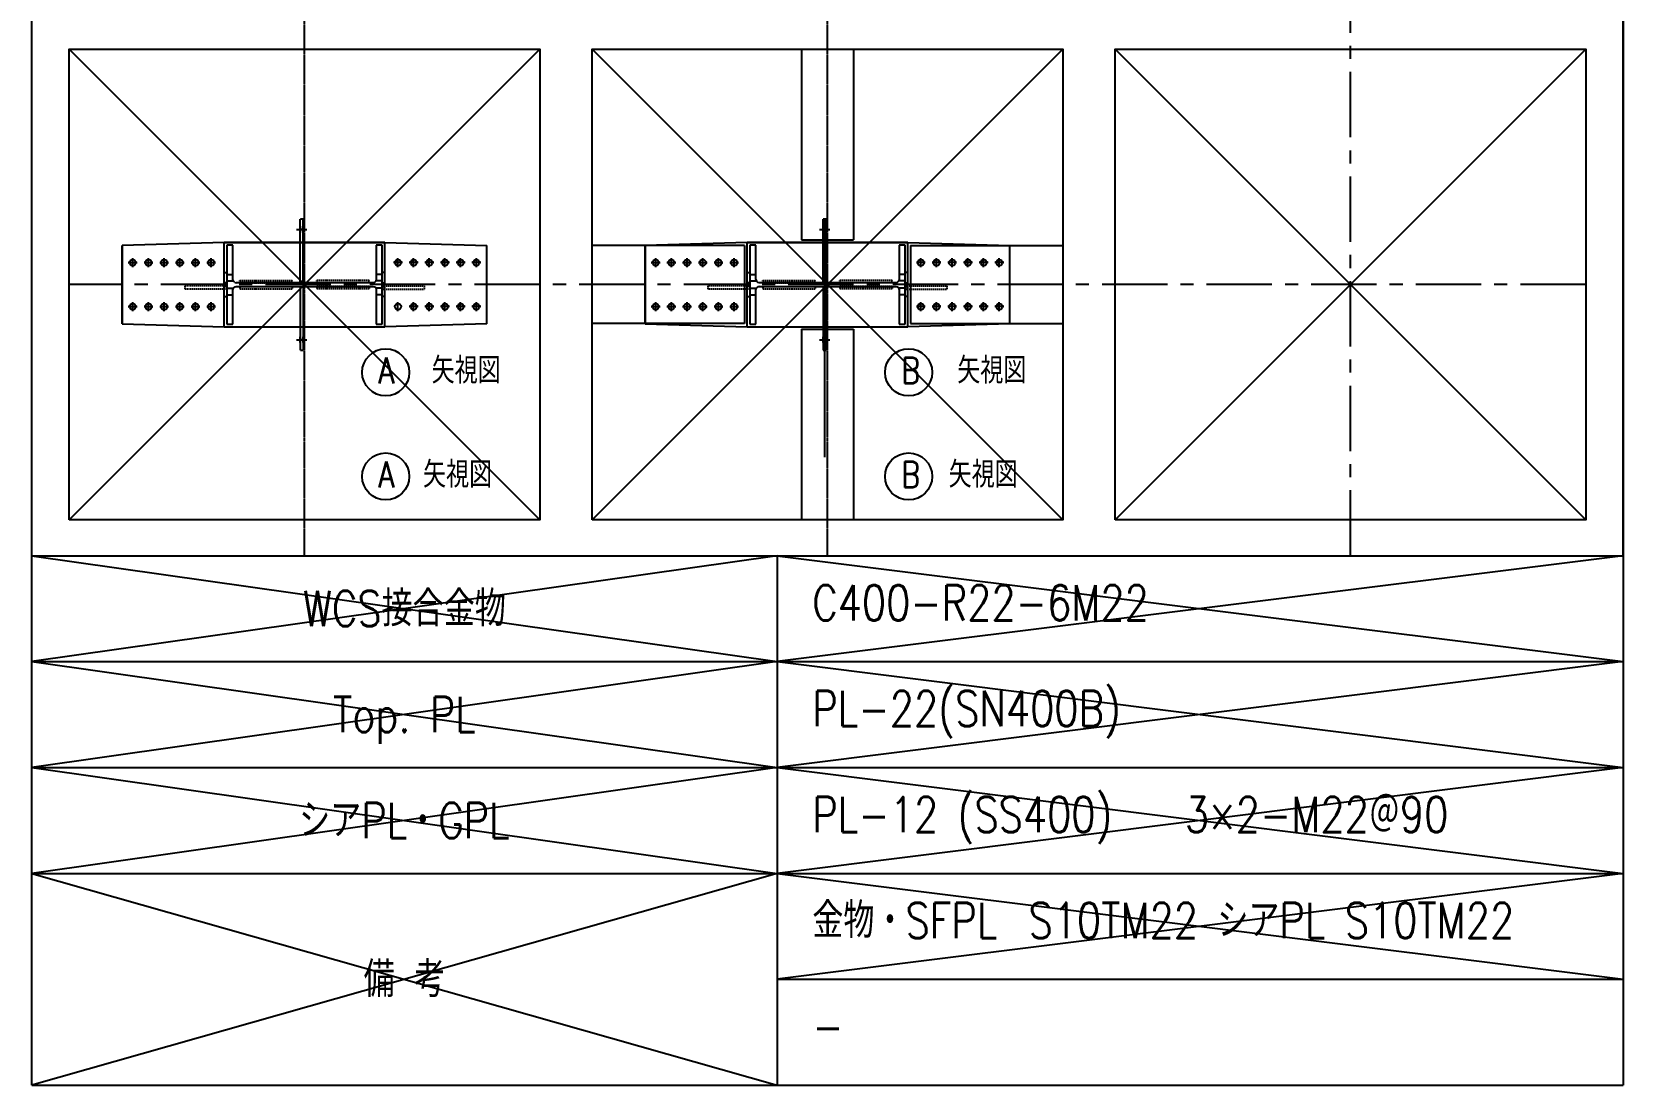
# Model space of a CAD drawing. Extents: x -668440 to 1010955, y -1678500 to 210463.
# Drawn here: x -658440 to -597578, y -944029 to -903745 of the extents above; entities that cross this region are included whole.
import ezdxf
from ezdxf.enums import TextEntityAlignment as Align

# ---------------------------------------------------------------- set-up
doc = ezdxf.new("R2010")
doc.units = 0
doc.header["$MEASUREMENT"] = 0
for name, pattern in [('CENTER', [2, 1.25, -0.25, 0.25, -0.25]), ('DASHED', [0.75, 0.5, -0.25]), ('HASEN_S', [2, 1.5, -0.5])]:
    doc.linetypes.add(name, pattern=pattern)
doc.layers.get('0').update_dxf_attribs({"color": 3, "linetype": 'CONTINUOUS'})
doc.layers.add('00_ADDL', color=253, linetype='CONTINUOUS', plot=False)
for name, color, linetype in [('00_詳細', 7, 'CONTINUOUS'), ('100', 5, 'CENTER'), ('_1-1_L-CL', 3, 'CONTINUOUS'), ('_1-3_L-CS', 1, 'CONTINUOUS'), ('_1-B_TXT1', 3, 'CONTINUOUS'), ('_1-C_INP1', 3, 'CONTINUOUS'), ('_4-7_CS-H', 4, 'HASEN_S'), ('BEAM_H-434x299x10x15x13', 7, 'CONTINUOUS'), ('BOLT', 4, 'CONTINUOUS'), ('COL_H-594x302x14x23x13', 7, 'CONTINUOUS'), ('ctp400-40-60-60-0-0-M22', 7, 'CONTINUOUS'), ('cwr_d', 7, 'CONTINUOUS'), ('SH400-12-3-3-M22@90(0.0)', 7, 'CONTINUOUS'), ('SP400-40-60-60-0-0-M22-200-K6-614-322-0-168-TYPE2', 7, 'CONTINUOUS'), ('修正2022年4月20日', 2, 'CONTINUOUS')]:
    doc.layers.add(name, color=color, linetype=linetype)
doc.styles.add('DRACAD', font='txt', dxfattribs={"width": 0.85, "bigfont": 'extfont2'})
doc.styles.add('S000', font='simplex.shx', dxfattribs={"width": 0.7, "bigfont": 'extfont2.shx'})
doc.styles.add('S020', font='simplex.shx', dxfattribs={"width": 0.8, "height": 100, "bigfont": 'extfont2.shx'})

# ---------------------------------------------------------------- blocks, each defined once
blk = doc.blocks.new('剛接合部C1Y')
for p, q in [((-232913.84825, -399027.59222), (-232913.84825, -392142.59222)), ((-232567.77238, -396115.92555), (-232567.77238, -395815.92555)), ((-231173.77238, -396115.92555), (-231173.77238, -395815.92555)), ((-230567.77238, -396115.92555), (-230567.77238, -395815.92555)), ((-229173.77238, -396115.92555), (-229173.77238, -395815.92555)), ((-232176.77238, -395919.92555), (-232167.77238, -395919.92555)), ((-232167.77238, -395958.92555), (-232176.77238, -395958.92555)), ((-232167.77238, -395926.92555), (-232144.77238, -395926.92555)), ((-232167.77238, -395951.92555), (-232143.05809, -395951.92555)), ((-231573.77238, -395951.92555), (-231598.48666, -395951.92555)), ((-231573.77238, -395926.92555), (-231596.77238, -395926.92555)), ((-231564.77238, -395919.92555), (-231573.77238, -395919.92555)), ((-231573.77238, -395958.92555), (-231564.77238, -395958.92555)), ((-230176.77238, -395919.92555), (-230167.77238, -395919.92555)), ((-230167.77238, -395958.92555), (-230176.77238, -395958.92555)), ((-230167.77238, -395926.92555), (-230144.77238, -395926.92555)), ((-230167.77238, -395951.92555), (-230143.05809, -395951.92555)), ((-229573.77238, -395951.92555), (-229598.48666, -395951.92555)), ((-229573.77238, -395926.92555), (-229596.77238, -395926.92555)), ((-229564.77238, -395919.92555), (-229573.77238, -395919.92555)), ((-229573.77238, -395958.92555), (-229564.77238, -395958.92555)), ((-232167.77238, -395972.92555), (-232176.77238, -395972.92555)), ((-232176.77238, -396011.92555), (-232167.77238, -396011.92555)), ((-232167.77238, -395979.92555), (-232143.05809, -395979.92555)), ((-232167.77238, -396004.92555), (-232144.77238, -396004.92555)), ((-231573.77238, -395979.92555), (-231598.48666, -395979.92555)), ((-231573.77238, -396004.92555), (-231596.77238, -396004.92555)), ((-231573.77238, -395972.92555), (-231564.77238, -395972.92555)), ((-231564.77238, -396011.92555), (-231573.77238, -396011.92555)), ((-230167.77238, -395972.92555), (-230176.77238, -395972.92555)), ((-230176.77238, -396011.92555), (-230167.77238, -396011.92555)), ((-230167.77238, -395979.92555), (-230143.05809, -395979.92555)), ((-230167.77238, -396004.92555), (-230144.77238, -396004.92555)), ((-229573.77238, -395979.92555), (-229598.48666, -395979.92555)), ((-229573.77238, -396004.92555), (-229596.77238, -396004.92555)), ((-229573.77238, -395972.92555), (-229564.77238, -395972.92555)), ((-229564.77238, -396011.92555), (-229573.77238, -396011.92555))]:
    blk.add_line(p, q)
at = {"ltscale": 10}
for centre in [(-231560.48079, -396301.47335), (-229560.48079, -396301.47335)]:
    blk.add_circle(centre, 90, dxfattribs=at)
at = {"layer": '00_ADDL'}
for p, q in [((-226827.6965, -397002.59222), (-226827.6965, -392142.59222)), ((-232770.77238, -395065.92555), (-230970.77238, -396865.92555)), ((-230970.77238, -395065.92555), (-232770.77238, -396865.92555)), ((-230770.77238, -395065.92555), (-228970.77238, -396865.92555)), ((-228970.77238, -395065.92555), (-230770.77238, -396865.92555)), ((-228770.77238, -395065.92555), (-226970.77238, -396865.92555)), ((-226970.77238, -395065.92555), (-228770.77238, -396865.92555)), ((-232913.84825, -397002.59222), (-230063.84825, -397407.59222)), ((-230063.84825, -397002.59222), (-232913.84825, -397407.59222)), ((-230063.84825, -397002.59222), (-226827.6965, -397407.59222)), ((-226827.6965, -397002.59222), (-230063.84825, -397407.59222)), ((-232913.84825, -397407.59222), (-230063.84825, -397812.59222)), ((-230063.84825, -397407.59222), (-232913.84825, -397812.59222)), ((-230063.84825, -397407.59222), (-226827.6965, -397812.59222)), ((-226827.6965, -397407.59222), (-230063.84825, -397812.59222)), ((-232913.84825, -397812.59222), (-230063.84825, -398217.59222)), ((-230063.84825, -397812.59222), (-232913.84825, -398217.59222)), ((-230063.84825, -397812.59222), (-226827.6965, -398217.59222)), ((-226827.6965, -397812.59222), (-230063.84825, -398217.59222)), ((-232913.84825, -398217.59222), (-230063.84825, -399027.59222)), ((-230063.84825, -398217.59222), (-232913.84825, -399027.59222)), ((-230063.84825, -398217.59222), (-226827.6965, -398622.59222)), ((-226827.6965, -398217.59222), (-230063.84825, -398622.59222))]:
    blk.add_line(p, q, dxfattribs=at)
at = {"layer": '00_ADDL', "transparency": 33554661}
for p, q in [((-229881.77238, -395714.92555), (-229881.77238, -396625.85371)), ((-231875.77238, -395754.92555), (-231887.77238, -395754.92555)), ((-229875.77238, -395754.92555), (-229887.77238, -395754.92555)), ((-231875.77238, -396176.92555), (-231887.77238, -396176.92555)), ((-229875.77238, -396176.92555), (-229887.77238, -396176.92555))]:
    blk.add_line(p, q, dxfattribs=at)
at = {"layer": '00_ADDL'}
for points in [[(-232770.77238, -396865.92555), (-232770.77238, -395065.92555), (-230970.77238, -395065.92555), (-230970.77238, -396865.92555)], [(-230770.77238, -396865.92555), (-230770.77238, -395065.92555), (-228970.77238, -395065.92555), (-228970.77238, -396865.92555)], [(-228770.77238, -396865.92555), (-228770.77238, -395065.92555), (-226970.77238, -395065.92555), (-226970.77238, -396865.92555)]]:
    blk.add_lwpolyline(points, close=True, dxfattribs=at)
at = {"layer": '00_詳細'}
for p, q in [((-229970.27238, -395065.92555), (-229970.27238, -395794.92555)), ((-229771.27238, -395065.92555), (-229771.27238, -395794.92555)), ((-229970.27238, -395794.92555), (-229771.27238, -395794.92555)), ((-229970.27238, -396136.92555), (-229970.27238, -396865.92555)), ((-229970.27238, -396136.92555), (-229771.27238, -396136.92555)), ((-229771.27238, -396136.92555), (-229771.27238, -396865.92555))]:
    blk.add_line(p, q, dxfattribs=at)
at = {"layer": '100'}
for p, q in [((-231870.77238, -397002.59222), (-231870.77238, -393132.59222)), ((-229870.77238, -397002.59222), (-229870.77238, -393132.59222))]:
    blk.add_line(p, q, dxfattribs=at)
at = {"layer": '100', "linetype": 'CENTER', "ltscale": 200}
for p, q in [((-227870.77238, -397002.59222), (-227870.77238, -393132.59222)), ((-226970.77238, -395965.92555), (-232770.77238, -395965.92555))]:
    blk.add_line(p, q, dxfattribs=at)
at = {"layer": '_1-1_L-CL'}
for p, q in [((-226827.6965, -392142.59222), (-226827.6965, -399027.59222)), ((-230063.84825, -397002.59222), (-230063.84825, -399027.59222)), ((-232913.84825, -397407.59222), (-226827.6965, -397407.59222)), ((-232913.84825, -397812.59222), (-226827.6965, -397812.59222)), ((-232913.84825, -398217.59222), (-226827.6965, -398217.59222)), ((-230063.84825, -398622.59222), (-226827.6965, -398622.59222)), ((-232913.84825, -399027.59222), (-226827.6965, -399027.59222))]:
    blk.add_line(p, q, dxfattribs=at)
at = {"layer": '_1-3_L-CS', "ltscale": 10}
for centre in [(-231560.48079, -396699.57109), (-229560.48079, -396699.57109)]:
    blk.add_circle(centre, 90, dxfattribs=at)
at = {"layer": '_4-7_CS-H', "ltscale": 0.5}
for p, q in [((-231887.77238, -395958.92555), (-231887.77238, -395714.92555)), ((-231887.77238, -395714.92555), (-231875.77238, -395714.92555)), ((-231875.77238, -395958.92555), (-231875.77238, -395714.92555)), ((-229887.77238, -395958.92555), (-229887.77238, -395714.92555)), ((-229887.77238, -395714.92555), (-229875.77238, -395714.92555)), ((-229875.77238, -395958.92555), (-229875.77238, -395714.92555)), ((-231887.77238, -395972.92555), (-231887.77238, -396216.92555)), ((-231875.77238, -395972.92555), (-231875.77238, -396216.92555)), ((-229887.77238, -395972.92555), (-229887.77238, -396216.92555)), ((-229875.77238, -395972.92555), (-229875.77238, -396216.92555)), ((-231887.77238, -396216.92555), (-231875.77238, -396216.92555)), ((-229887.77238, -396216.92555), (-229875.77238, -396216.92555))]:
    blk.add_line(p, q, dxfattribs=at)
at = {"layer": '_4-7_CS-H', "ltscale": 0.5, "extrusion": (1, -2e-15, 0)}
for centre in [(-395754.92555, 0, -231887.77238), (-395754.92555, 0, -231875.77238), (-395754.92555, 0, -229887.77238), (-395754.92555, 0, -229875.77238)]:
    blk.add_circle(centre, 12, dxfattribs=at)
at = {"layer": '_4-7_CS-H', "ltscale": 0.5, "extrusion": (1, 2e-15, 0)}
for centre in [(-396176.92555, 0, -231887.77238), (-396176.92555, 0, -231875.77238), (-396176.92555, 0, -229887.77238), (-396176.92555, 0, -229875.77238)]:
    blk.add_circle(centre, 12, dxfattribs=at)
at = {"layer": 'BEAM_H-434x299x10x15x13'}
for p, q in [((-230187.77238, -395816.92555), (-230770.77238, -395816.92555)), ((-230187.77238, -395816.92555), (-230187.77238, -396114.92555)), ((-229553.77238, -395816.92555), (-228970.77238, -395816.92555)), ((-229553.77238, -395816.92555), (-229553.77238, -396114.92555)), ((-230187.77238, -396114.92555), (-230770.77238, -396114.92555)), ((-229553.77238, -396114.92555), (-228970.77238, -396114.92555))]:
    blk.add_line(p, q, dxfattribs=at)
at = {"layer": 'BOLT'}
for p, q in [((-231901.77238, -395754.92555, -40), (-231861.77238, -395754.92555, -40)), ((-229901.77238, -395754.92555, -40), (-229861.77238, -395754.92555, -40)), ((-232544.77238, -395881.92555), (-232510.77238, -395881.92555)), ((-232527.77238, -395898.92555), (-232527.77238, -395864.92555)), ((-232484.77238, -395881.92555), (-232450.77238, -395881.92555)), ((-232467.77238, -395898.92555), (-232467.77238, -395864.92555)), ((-232424.77238, -395881.92555), (-232390.77238, -395881.92555)), ((-232407.77238, -395898.92555), (-232407.77238, -395864.92555)), ((-232364.77238, -395881.92555), (-232330.77238, -395881.92555)), ((-232347.77238, -395898.92555), (-232347.77238, -395864.92555)), ((-232304.77238, -395881.92555), (-232270.77238, -395881.92555)), ((-232287.77238, -395898.92555), (-232287.77238, -395864.92555)), ((-232244.77238, -395881.92555), (-232210.77238, -395881.92555)), ((-232227.77238, -395898.92555), (-232227.77238, -395864.92555)), ((-231496.77238, -395881.92555), (-231530.77238, -395881.92555)), ((-231513.77238, -395898.92555), (-231513.77238, -395864.92555)), ((-231436.77238, -395881.92555), (-231470.77238, -395881.92555)), ((-231453.77238, -395898.92555), (-231453.77238, -395864.92555)), ((-231376.77238, -395881.92555), (-231410.77238, -395881.92555)), ((-231393.77238, -395898.92555), (-231393.77238, -395864.92555)), ((-231316.77238, -395881.92555), (-231350.77238, -395881.92555)), ((-231333.77238, -395898.92555), (-231333.77238, -395864.92555)), ((-231256.77238, -395881.92555), (-231290.77238, -395881.92555)), ((-231273.77238, -395898.92555), (-231273.77238, -395864.92555)), ((-231196.77238, -395881.92555), (-231230.77238, -395881.92555)), ((-231213.77238, -395898.92555), (-231213.77238, -395864.92555)), ((-230544.77238, -395881.92555), (-230510.77238, -395881.92555)), ((-230527.77238, -395898.92555), (-230527.77238, -395864.92555)), ((-230484.77238, -395881.92555), (-230450.77238, -395881.92555)), ((-230467.77238, -395898.92555), (-230467.77238, -395864.92555)), ((-230424.77238, -395881.92555), (-230390.77238, -395881.92555)), ((-230407.77238, -395898.92555), (-230407.77238, -395864.92555)), ((-230364.77238, -395881.92555), (-230330.77238, -395881.92555)), ((-230347.77238, -395898.92555), (-230347.77238, -395864.92555)), ((-230304.77238, -395881.92555), (-230270.77238, -395881.92555)), ((-230287.77238, -395898.92555), (-230287.77238, -395864.92555)), ((-230244.77238, -395881.92555), (-230210.77238, -395881.92555)), ((-230227.77238, -395898.92555), (-230227.77238, -395864.92555)), ((-229496.77238, -395881.92555), (-229530.77238, -395881.92555)), ((-229513.77238, -395898.92555), (-229513.77238, -395864.92555)), ((-229436.77238, -395881.92555), (-229470.77238, -395881.92555)), ((-229453.77238, -395898.92555), (-229453.77238, -395864.92555)), ((-229376.77238, -395881.92555), (-229410.77238, -395881.92555)), ((-229393.77238, -395898.92555), (-229393.77238, -395864.92555)), ((-229316.77238, -395881.92555), (-229350.77238, -395881.92555)), ((-229333.77238, -395898.92555), (-229333.77238, -395864.92555)), ((-229256.77238, -395881.92555), (-229290.77238, -395881.92555)), ((-229273.77238, -395898.92555), (-229273.77238, -395864.92555)), ((-229196.77238, -395881.92555), (-229230.77238, -395881.92555)), ((-229213.77238, -395898.92555), (-229213.77238, -395864.92555)), ((-232544.77238, -396049.92555), (-232510.77238, -396049.92555)), ((-232527.77238, -396066.92555), (-232527.77238, -396032.92555)), ((-232484.77238, -396049.92555), (-232450.77238, -396049.92555)), ((-232467.77238, -396066.92555), (-232467.77238, -396032.92555)), ((-232424.77238, -396049.92555), (-232390.77238, -396049.92555)), ((-232407.77238, -396066.92555), (-232407.77238, -396032.92555)), ((-232364.77238, -396049.92555), (-232330.77238, -396049.92555)), ((-232347.77238, -396066.92555), (-232347.77238, -396032.92555)), ((-232304.77238, -396049.92555), (-232270.77238, -396049.92555)), ((-232287.77238, -396066.92555), (-232287.77238, -396032.92555)), ((-232244.77238, -396049.92555), (-232210.77238, -396049.92555)), ((-232227.77238, -396066.92555), (-232227.77238, -396032.92555)), ((-231513.77238, -396066.92555), (-231513.77238, -396032.92555)), ((-231436.77238, -396049.92555), (-231470.77238, -396049.92555)), ((-231453.77238, -396066.92555), (-231453.77238, -396032.92555)), ((-231376.77238, -396049.92555), (-231410.77238, -396049.92555)), ((-231393.77238, -396066.92555), (-231393.77238, -396032.92555)), ((-231316.77238, -396049.92555), (-231350.77238, -396049.92555)), ((-231333.77238, -396066.92555), (-231333.77238, -396032.92555)), ((-231256.77238, -396049.92555), (-231290.77238, -396049.92555)), ((-231273.77238, -396066.92555), (-231273.77238, -396032.92555)), ((-231196.77238, -396049.92555), (-231230.77238, -396049.92555)), ((-231213.77238, -396066.92555), (-231213.77238, -396032.92555)), ((-230544.77238, -396049.92555), (-230510.77238, -396049.92555)), ((-230527.77238, -396066.92555), (-230527.77238, -396032.92555)), ((-230484.77238, -396049.92555), (-230450.77238, -396049.92555)), ((-230467.77238, -396066.92555), (-230467.77238, -396032.92555)), ((-230424.77238, -396049.92555), (-230390.77238, -396049.92555)), ((-230407.77238, -396066.92555), (-230407.77238, -396032.92555)), ((-230364.77238, -396049.92555), (-230330.77238, -396049.92555)), ((-230347.77238, -396066.92555), (-230347.77238, -396032.92555)), ((-230304.77238, -396049.92555), (-230270.77238, -396049.92555)), ((-230287.77238, -396066.92555), (-230287.77238, -396032.92555)), ((-230244.77238, -396049.92555), (-230210.77238, -396049.92555)), ((-230227.77238, -396066.92555), (-230227.77238, -396032.92555)), ((-229496.77238, -396049.92555), (-229530.77238, -396049.92555)), ((-229513.77238, -396066.92555), (-229513.77238, -396032.92555)), ((-229436.77238, -396049.92555), (-229470.77238, -396049.92555)), ((-229453.77238, -396066.92555), (-229453.77238, -396032.92555)), ((-229376.77238, -396049.92555), (-229410.77238, -396049.92555)), ((-229393.77238, -396066.92555), (-229393.77238, -396032.92555)), ((-229316.77238, -396049.92555), (-229350.77238, -396049.92555)), ((-229333.77238, -396066.92555), (-229333.77238, -396032.92555)), ((-229256.77238, -396049.92555), (-229290.77238, -396049.92555)), ((-229273.77238, -396066.92555), (-229273.77238, -396032.92555)), ((-229196.77238, -396049.92555), (-229230.77238, -396049.92555)), ((-229213.77238, -396066.92555), (-229213.77238, -396032.92555)), ((-231901.77238, -396176.92555, -40), (-231861.77238, -396176.92555, -40)), ((-229901.77238, -396176.92555, -40), (-229861.77238, -396176.92555, -40))]:
    blk.add_line(p, q, dxfattribs=at)
at = {"layer": 'COL_H-594x302x14x23x13'}
for p, q in [((-232144.77238, -395814.92555), (-232167.77238, -395814.92555)), ((-232167.77238, -395814.92555), (-232167.77238, -396116.92555)), ((-232144.77238, -395945.92555), (-232144.77238, -395814.92555)), ((-231573.77238, -395814.92555), (-231596.77238, -395814.92555)), ((-231596.77238, -395814.92555), (-231596.77238, -395945.92555)), ((-231573.77238, -396116.92555), (-231573.77238, -395814.92555)), ((-230144.77238, -395814.92555), (-230167.77238, -395814.92555)), ((-230167.77238, -395814.92555), (-230167.77238, -396116.92555)), ((-230144.77238, -395945.92555), (-230144.77238, -395814.92555)), ((-229573.77238, -395814.92555), (-229596.77238, -395814.92555)), ((-229596.77238, -395814.92555), (-229596.77238, -395945.92555)), ((-229573.77238, -396116.92555), (-229573.77238, -395814.92555)), ((-232142.77238, -395952.92555), (-232144.77238, -395945.92555)), ((-232137.77238, -395957.92555), (-232142.77238, -395952.92555)), ((-232137.77238, -395957.92555), (-232131.77238, -395958.92555)), ((-231609.77238, -395958.92555), (-232131.77238, -395958.92555)), ((-231603.77238, -395957.92555), (-231609.77238, -395958.92555)), ((-231598.77238, -395952.92555), (-231603.77238, -395957.92555)), ((-231596.77238, -395945.92555), (-231598.77238, -395952.92555)), ((-230144.77238, -395945.92555), (-230142.77238, -395952.92555)), ((-230137.77238, -395957.92555), (-230142.77238, -395952.92555)), ((-230131.77238, -395958.92555), (-230137.77238, -395957.92555)), ((-229609.77238, -395958.92555), (-230131.77238, -395958.92555)), ((-229603.77238, -395957.92555), (-229609.77238, -395958.92555)), ((-229598.77238, -395952.92555), (-229603.77238, -395957.92555)), ((-229596.77238, -395945.92555), (-229598.77238, -395952.92555)), ((-232144.77238, -395985.92555), (-232142.77238, -395978.92555)), ((-232144.77238, -396116.92555), (-232144.77238, -395985.92555)), ((-232137.77238, -395973.92555), (-232142.77238, -395978.92555)), ((-232137.77238, -395973.92555), (-232131.77238, -395972.92555)), ((-232131.77238, -395972.92555), (-231609.77238, -395972.92555)), ((-231609.77238, -395972.92555), (-231603.77238, -395973.92555)), ((-231603.77238, -395973.92555), (-231598.77238, -395978.92555)), ((-231598.77238, -395978.92555), (-231596.77238, -395985.92555)), ((-231596.77238, -395985.92555), (-231596.77238, -396116.92555)), ((-230144.77238, -395985.92555), (-230142.77238, -395978.92555)), ((-230144.77238, -396116.92555), (-230144.77238, -395985.92555)), ((-230137.77238, -395973.92555), (-230142.77238, -395978.92555)), ((-230131.77238, -395972.92555), (-230137.77238, -395973.92555)), ((-230131.77238, -395972.92555), (-229609.77238, -395972.92555)), ((-229609.77238, -395972.92555), (-229603.77238, -395973.92555)), ((-229603.77238, -395973.92555), (-229598.77238, -395978.92555)), ((-229598.77238, -395978.92555), (-229596.77238, -395985.92555)), ((-229596.77238, -395985.92555), (-229596.77238, -396116.92555)), ((-232167.77238, -396116.92555), (-232144.77238, -396116.92555)), ((-231596.77238, -396116.92555), (-231573.77238, -396116.92555)), ((-230167.77238, -396116.92555), (-230144.77238, -396116.92555)), ((-229596.77238, -396116.92555), (-229573.77238, -396116.92555))]:
    blk.add_line(p, q, dxfattribs=at)
at = {"layer": 'ctp400-40-60-60-0-0-M22'}
for p, q in [((-232177.77238, -396126.92555), (-232177.77238, -395804.92555)), ((-232177.77238, -395804.92555), (-231563.77238, -395804.92555)), ((-231563.77238, -396126.92555), (-231563.77238, -395804.92555)), ((-230177.77238, -396126.92555), (-230177.77238, -395804.92555)), ((-230177.77238, -395804.92555), (-229563.77238, -395804.92555)), ((-229563.77238, -396126.92555), (-229563.77238, -395804.92555)), ((-232177.77238, -396126.92555), (-231563.77238, -396126.92555)), ((-230177.77238, -396126.92555), (-229563.77238, -396126.92555))]:
    blk.add_line(p, q, dxfattribs=at)
at = {"layer": 'cwr_d', "linetype": 'DASHED', "ltscale": 10}
for p, q in [((-232117.77238, -395949.92555), (-231917.77238, -395949.92555)), ((-232117.77238, -395958.92555), (-232117.77238, -395949.92555)), ((-232117.77238, -395958.92555), (-231917.77238, -395958.92555)), ((-231917.77238, -395958.92555), (-231917.77238, -395949.92555)), ((-231623.77238, -395949.92555), (-231823.77238, -395949.92555)), ((-231823.77238, -395958.92555), (-231823.77238, -395949.92555)), ((-231623.77238, -395958.92555), (-231823.77238, -395958.92555)), ((-231623.77238, -395958.92555), (-231623.77238, -395949.92555)), ((-230117.77238, -395949.92555), (-229917.77238, -395949.92555)), ((-230117.77238, -395958.92555), (-230117.77238, -395949.92555)), ((-230117.77238, -395958.92555), (-229917.77238, -395958.92555)), ((-229917.77238, -395958.92555), (-229917.77238, -395949.92555)), ((-229623.77238, -395949.92555), (-229823.77238, -395949.92555)), ((-229823.77238, -395958.92555), (-229823.77238, -395949.92555)), ((-229623.77238, -395958.92555), (-229823.77238, -395958.92555)), ((-229623.77238, -395958.92555), (-229623.77238, -395949.92555)), ((-232117.77238, -395972.92555), (-231917.77238, -395972.92555)), ((-232117.77238, -395972.92555), (-232117.77238, -395981.92555)), ((-232117.77238, -395981.92555), (-231917.77238, -395981.92555)), ((-231917.77238, -395972.92555), (-231917.77238, -395981.92555)), ((-231623.77238, -395972.92555), (-231823.77238, -395972.92555)), ((-231823.77238, -395972.92555), (-231823.77238, -395981.92555)), ((-231623.77238, -395981.92555), (-231823.77238, -395981.92555)), ((-231623.77238, -395972.92555), (-231623.77238, -395981.92555)), ((-230117.77238, -395972.92555), (-229917.77238, -395972.92555)), ((-230117.77238, -395972.92555), (-230117.77238, -395981.92555)), ((-230117.77238, -395981.92555), (-229917.77238, -395981.92555)), ((-229917.77238, -395972.92555), (-229917.77238, -395981.92555)), ((-229623.77238, -395972.92555), (-229823.77238, -395972.92555)), ((-229823.77238, -395972.92555), (-229823.77238, -395981.92555)), ((-229623.77238, -395981.92555), (-229823.77238, -395981.92555)), ((-229623.77238, -395972.92555), (-229623.77238, -395981.92555))]:
    blk.add_line(p, q, dxfattribs=at)
at = {"layer": 'SH400-12-3-3-M22@90(0.0)', "linetype": 'DASHED', "ltscale": 10}
for p, q in [((-232167.77238, -395970.92555), (-232327.77238, -395970.92555)), ((-232327.77238, -395982.92555), (-232327.77238, -395970.92555)), ((-232167.77238, -395982.92555), (-232327.77238, -395982.92555)), ((-231573.77238, -395970.92555), (-231413.77238, -395970.92555)), ((-231573.77238, -395982.92555), (-231413.77238, -395982.92555)), ((-231413.77238, -395970.92555), (-231413.77238, -395982.92555)), ((-230167.77238, -395970.92555), (-230327.77238, -395970.92555)), ((-230327.77238, -395982.92555), (-230327.77238, -395970.92555)), ((-230167.77238, -395982.92555), (-230327.77238, -395982.92555)), ((-229573.77238, -395970.92555), (-229413.77238, -395970.92555)), ((-229573.77238, -395982.92555), (-229413.77238, -395982.92555)), ((-229413.77238, -395970.92555), (-229413.77238, -395982.92555))]:
    blk.add_line(p, q, dxfattribs=at)
at = {"layer": 'SH400-12-3-3-M22@90(0.0)'}
for p, q in [((-232167.77238, -395982.92555), (-232167.77238, -395970.92555)), ((-231573.77238, -395970.92555), (-231573.77238, -395982.92555)), ((-230167.77238, -395970.92555), (-230167.77238, -395982.92555)), ((-229573.77238, -395970.92555), (-229573.77238, -395982.92555))]:
    blk.add_line(p, q, dxfattribs=at)
at = {"layer": 'SP400-40-60-60-0-0-M22-200-K6-614-322-0-168-TYPE2'}
for p, q in [((-232177.77238, -395804.92555), (-232567.77238, -395815.92555)), ((-232567.77238, -395816.92555), (-232567.77238, -396114.92555)), ((-231563.77238, -395804.92555), (-232177.77238, -395804.92555)), ((-231563.77238, -395804.92555), (-231173.77238, -395815.92555)), ((-230177.77238, -395804.92555), (-230567.77238, -395815.92555)), ((-230567.77238, -395816.92555), (-230567.77238, -396114.92555)), ((-229563.77238, -395804.92555), (-230177.77238, -395804.92555)), ((-229563.77238, -395804.92555), (-229173.77238, -395815.92555)), ((-231173.77238, -396065.92555), (-231173.77238, -396065.92555)), ((-229173.77238, -396065.92555), (-229173.77238, -396065.92555)), ((-232567.77238, -396115.92555), (-232177.77238, -396126.92555)), ((-232177.77238, -396126.92555), (-231563.77238, -396126.92555)), ((-231173.77238, -396115.92555), (-231563.77238, -396126.92555)), ((-230567.77238, -396115.92555), (-230177.77238, -396126.92555)), ((-230177.77238, -396126.92555), (-229563.77238, -396126.92555)), ((-229173.77238, -396115.92555), (-229563.77238, -396126.92555))]:
    blk.add_line(p, q, dxfattribs=at)
for centre in [(-232527.77238, -395881.92555), (-232467.77238, -395881.92555), (-232407.77238, -395881.92555), (-232347.77238, -395881.92555), (-232287.77238, -395881.92555), (-232227.77238, -395881.92555), (-231513.77238, -395881.92555), (-231453.77238, -395881.92555), (-231393.77238, -395881.92555), (-231333.77238, -395881.92555), (-231273.77238, -395881.92555), (-231213.77238, -395881.92555), (-230527.77238, -395881.92555), (-230467.77238, -395881.92555), (-230407.77238, -395881.92555), (-230347.77238, -395881.92555), (-230287.77238, -395881.92555), (-230227.77238, -395881.92555), (-229513.77238, -395881.92555), (-229453.77238, -395881.92555), (-229393.77238, -395881.92555), (-229333.77238, -395881.92555), (-229273.77238, -395881.92555), (-229213.77238, -395881.92555), (-232527.77238, -396049.92555), (-232467.77238, -396049.92555), (-232407.77238, -396049.92555), (-232347.77238, -396049.92555), (-232287.77238, -396049.92555), (-232227.77238, -396049.92555), (-231513.77238, -396049.92555), (-231453.77238, -396049.92555), (-231393.77238, -396049.92555), (-231333.77238, -396049.92555), (-231273.77238, -396049.92555), (-231213.77238, -396049.92555), (-230527.77238, -396049.92555), (-230467.77238, -396049.92555), (-230407.77238, -396049.92555), (-230347.77238, -396049.92555), (-230287.77238, -396049.92555), (-230227.77238, -396049.92555), (-229513.77238, -396049.92555), (-229453.77238, -396049.92555), (-229393.77238, -396049.92555), (-229333.77238, -396049.92555), (-229273.77238, -396049.92555), (-229213.77238, -396049.92555)]:
    blk.add_circle(centre, 12, dxfattribs=at)
at = {"layer": '修正2022年4月20日'}
blk.add_line((-232913.84825, -397002.59222), (-226827.6965, -397002.59222), dxfattribs=at)
at = {"ltscale": 10, "style": 'DRACAD', "width": 0.8}
for s, p in [('A  矢視図', (-231588.92981, -396344.34363)), ('B  矢視図', (-229588.92981, -396344.34363))]:
    blk.add_text(s, height=100, dxfattribs=at).set_placement(p)
at = {"layer": '_1-1_L-CL', "style": 'S020', "width": 0.8}
blk.add_text('備 考', height=135, dxfattribs=at).set_placement((-231488.84825, -398622.59222), align=Align.MIDDLE_CENTER)
blk.add_text('-', height=135, dxfattribs=at).set_placement((-229928.84825, -398802.59222), align=Align.MIDDLE_LEFT)
at = {"layer": '_1-3_L-CS', "ltscale": 10, "style": 'S000', "width": 0.8}
for s, p in [('A  矢視図', (-231588.92981, -396742.44137)), ('B  矢視図', (-229588.92981, -396742.44137))]:
    blk.add_text(s, height=100, rotation=359.99999997, dxfattribs=at).set_placement(p)
at = {"layer": '_1-B_TXT1', "style": 'S020', "width": 0.8}
for s, p in [('WCS接合金物', (-231488.84825, -397205.09222)), ('Top. PL', (-231488.84825, -397610.09222)), ('シアPL・GPL', (-231488.84825, -398015.09222))]:
    blk.add_text(s, height=135, dxfattribs=at).set_placement(p, align=Align.MIDDLE_CENTER)
at = {"layer": '_1-C_INP1', "style": 'S020', "width": 0.8}
for s, p in [('C400-R22-6M22', (-229928.84825, -397182.59222)), ('PL-22(SN400B)', (-229928.84825, -397587.59222)), ('PL-12 (SS400)', (-229928.84825, -397992.59222)), ('3×2-M22＠90', (-228503.84825, -397992.59222)), ('金物・SFPL\u3000S10TM22 シアPL S10TM22', (-229928.84825, -398397.59222))]:
    blk.add_text(s, height=135, dxfattribs=at).set_placement(p, align=Align.MIDDLE_LEFT)

msp = doc.modelspace()

# ---------------------------------------------------------------- block references
at = {"xscale": 10, "yscale": 10, "zscale": 10}
msp.add_blockref('剛接合部C1Y', (1670698.6842, 3046247.35843, 5600), dxfattribs=at)

doc.saveas('drawing.dxf')
